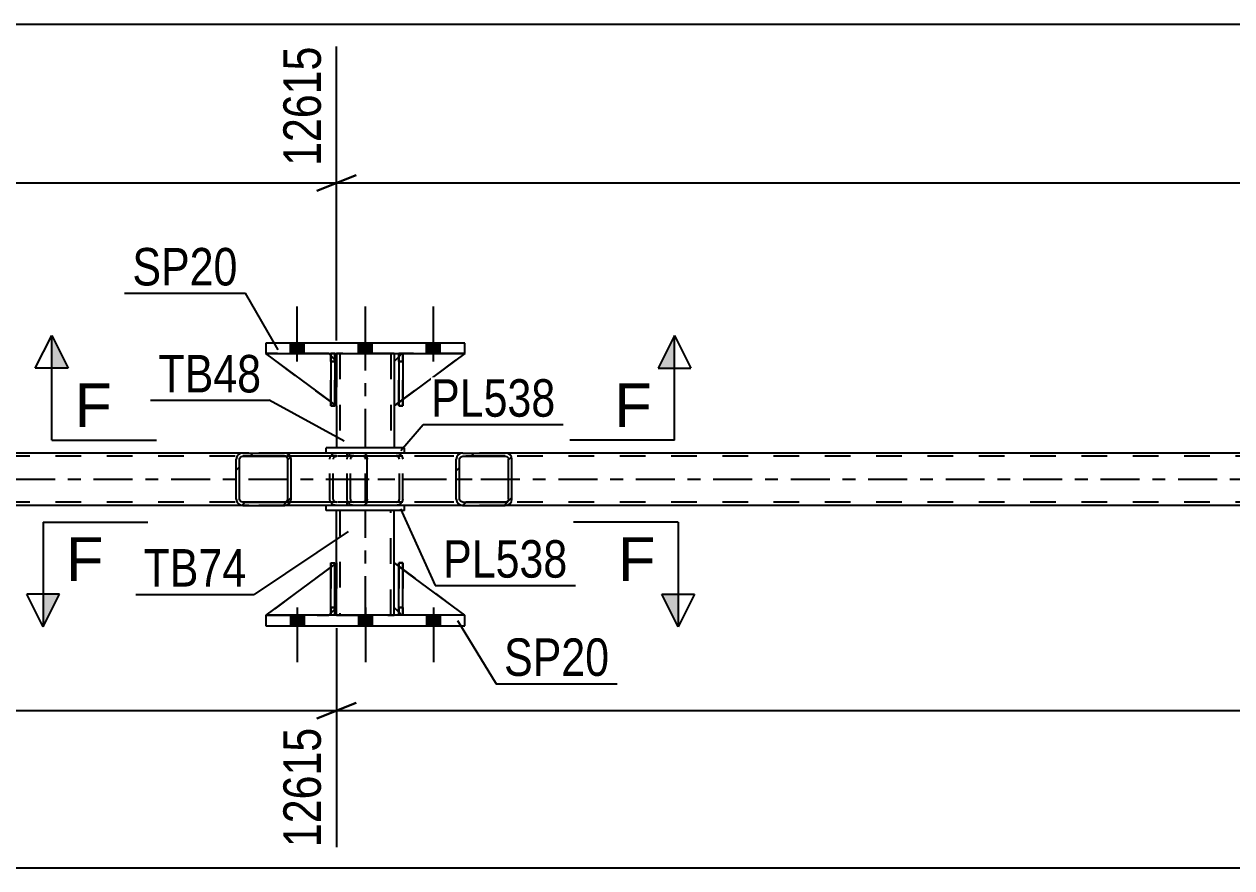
# Model space of a CAD drawing. Header units: millimetres. Extents: x 0 to 841, y 0 to 594.
# Drawn here: x 503.8 to 596.1, y 223.3 to 287.8 of the extents above; entities that cross this region are included whole.
import ezdxf

# ---------------------------------------------------------------- set-up
doc = ezdxf.new("R2010")
doc.units = ezdxf.units.MM
doc.linetypes.add('DXK_LINE_DOT2', pattern=[3.9198, 1.9599, -1.9599])
doc.linetypes.add('DXK_LINE_DOT3', pattern=[5.9187, 2.979, -0.9799, 0.9799, -0.9799])
doc.styles.add('Arial', font='ARIAL.TTF', dxfattribs={"height": 0.2})
doc.styles.add('Arial Narrow', font='ARIALN.TTF', dxfattribs={"height": 0.2})

# ---------------------------------------------------------------- blocks, each defined once
blk = doc.blocks.new('Part-318894869-2850 - 2738')
at = {"color": 2, "linetype": 'Continuous'}
for p, q in [((522.271, 242.585), (522.271, 241.785)), ((537.471, 242.585), (522.271, 242.585)), ((522.271, 241.785), (537.471, 241.785)), ((537.471, 241.785), (537.471, 242.585))]:
    blk.add_line(p, q, dxfattribs=at)
blk = doc.blocks.new('Part-318894869-2865 - 2738')
at = {"color": 2, "linetype": 'Continuous'}
for p, q in [((527.225, 242.585), (527.225, 246.585)), ((527.225, 246.585), (527.545, 246.585)), ((527.545, 242.585), (527.545, 246.585)), ((527.225, 242.585), (527.225, 242.585)), ((527.545, 242.585), (527.225, 242.585))]:
    blk.add_line(p, q, dxfattribs=at)
at = {"color": 7, "linetype": 'DXK_LINE_DOT2'}
for p, q in [((527.225, 246.585), (527.225, 243.185)), ((527.545, 243.185), (527.545, 246.585)), ((527.225, 243.185), (527.225, 242.585)), ((527.225, 243.185), (527.545, 243.185)), ((527.545, 242.585), (527.545, 243.185)), ((527.545, 242.585), (527.545, 242.585))]:
    blk.add_line(p, q, dxfattribs=at)
blk = doc.blocks.new('Bolt-318894869-2795 - 2738')
at = {"linetype": 'Continuous'}
for points in [[(525.191, 242.585), (524.151, 242.585), (524.151, 241.785), (525.191, 241.785)], [(525.191, 242.585), (524.151, 242.585), (524.151, 241.785), (525.191, 241.785)], [(525.191, 242.585), (524.151, 242.585), (524.151, 241.785), (525.191, 241.785)], [(530.391, 242.585), (529.351, 242.585), (529.351, 241.785), (530.391, 241.785)], [(530.391, 242.585), (529.351, 242.585), (529.351, 241.785), (530.391, 241.785)], [(535.591, 242.585), (534.551, 242.585), (534.551, 241.785), (535.591, 241.785)], [(535.591, 242.585), (534.551, 242.585), (534.551, 241.785), (535.591, 241.785)], [(535.591, 242.585), (534.551, 242.585), (534.551, 241.785), (535.591, 241.785)]]:
    blk.add_hatch(color=1, dxfattribs=at).paths.add_polyline_path(points)
at = {"color": 1, "linetype": 'Continuous'}
for p, q in [((524.671, 243.185), (524.671, 238.985)), ((524.671, 243.185), (524.671, 238.985)), ((524.671, 243.185), (524.671, 238.985)), ((529.871, 243.185), (529.871, 238.985)), ((529.871, 243.185), (529.871, 238.985)), ((535.071, 243.185), (535.071, 238.985)), ((535.071, 243.185), (535.071, 238.985)), ((535.071, 243.185), (535.071, 238.985)), ((524.151, 242.585), (524.151, 241.785)), ((524.151, 242.585), (524.151, 241.785)), ((524.151, 242.585), (524.151, 241.785)), ((525.191, 242.585), (525.191, 241.785)), ((525.191, 242.585), (525.191, 241.785)), ((525.191, 242.585), (525.191, 241.785)), ((529.351, 242.585), (529.351, 241.785)), ((529.351, 242.585), (529.351, 241.785)), ((530.391, 242.585), (530.391, 241.785)), ((530.391, 242.585), (530.391, 241.785)), ((534.551, 242.585), (534.551, 241.785)), ((534.551, 242.585), (534.551, 241.785)), ((534.551, 242.585), (534.551, 241.785)), ((535.591, 242.585), (535.591, 241.785)), ((535.591, 242.585), (535.591, 241.785)), ((535.591, 242.585), (535.591, 241.785))]:
    blk.add_line(p, q, dxfattribs=at)
blk = doc.blocks.new('Bolt-318894869-2796 - 2738')
at = {"linetype": 'Continuous'}
for points in [[(524.151, 262.585), (525.191, 262.585), (525.191, 263.385), (524.151, 263.385)], [(524.151, 262.585), (525.191, 262.585), (525.191, 263.385), (524.151, 263.385)], [(524.151, 262.585), (525.191, 262.585), (525.191, 263.385), (524.151, 263.385)], [(529.351, 262.585), (530.391, 262.585), (530.391, 263.385), (529.351, 263.385)], [(529.351, 262.585), (530.391, 262.585), (530.391, 263.385), (529.351, 263.385)], [(534.551, 262.585), (535.591, 262.585), (535.591, 263.385), (534.551, 263.385)], [(534.551, 262.585), (535.591, 262.585), (535.591, 263.385), (534.551, 263.385)], [(534.551, 262.585), (535.591, 262.585), (535.591, 263.385), (534.551, 263.385)]]:
    blk.add_hatch(color=1, dxfattribs=at).paths.add_polyline_path(points)
at = {"color": 1, "linetype": 'Continuous'}
for p, q in [((524.671, 261.985), (524.671, 266.185)), ((524.671, 261.985), (524.671, 266.185)), ((524.671, 261.985), (524.671, 266.185)), ((529.871, 261.985), (529.871, 266.185)), ((529.871, 261.985), (529.871, 266.185)), ((535.071, 261.985), (535.071, 266.185)), ((535.071, 261.985), (535.071, 266.185)), ((535.071, 261.985), (535.071, 266.185)), ((524.151, 262.585), (524.151, 263.385)), ((524.151, 262.585), (524.151, 263.385)), ((524.151, 262.585), (524.151, 263.385)), ((525.191, 262.585), (525.191, 263.385)), ((525.191, 262.585), (525.191, 263.385)), ((525.191, 262.585), (525.191, 263.385)), ((529.351, 262.585), (529.351, 263.385)), ((529.351, 262.585), (529.351, 263.385)), ((530.391, 262.585), (530.391, 263.385)), ((530.391, 262.585), (530.391, 263.385)), ((534.551, 262.585), (534.551, 263.385)), ((534.551, 262.585), (534.551, 263.385)), ((534.551, 262.585), (534.551, 263.385)), ((535.591, 262.585), (535.591, 263.385)), ((535.591, 262.585), (535.591, 263.385)), ((535.591, 262.585), (535.591, 263.385))]:
    blk.add_line(p, q, dxfattribs=at)
blk = doc.blocks.new('Part-318894869-2891 - 2738')
at = {"color": 7, "linetype": 'DXK_LINE_DOT2'}
for p, q in [((527.225, 261.985), (527.225, 262.585)), ((527.225, 262.585), (527.225, 262.585)), ((527.225, 262.585), (527.225, 258.585)), ((527.545, 262.585), (527.225, 262.585)), ((527.545, 261.985), (527.545, 262.585)), ((527.545, 258.585), (527.545, 262.585)), ((527.225, 258.585), (527.225, 261.985)), ((527.225, 261.985), (527.545, 261.985)), ((527.545, 261.985), (527.545, 258.585)), ((527.225, 258.585), (527.545, 258.585))]:
    blk.add_line(p, q, dxfattribs=at)
blk = doc.blocks.new('Part-318894869-2896 - 2738')
at = {"color": 7, "linetype": 'DXK_LINE_DOT2'}
for p, q in [((522.271, 262.585), (527.071, 262.586)), ((527.671, 258.586), (522.271, 262.585)), ((527.071, 262.586), (527.671, 261.986)), ((527.671, 261.986), (527.071, 262.586)), ((527.671, 261.986), (527.671, 258.586)), ((527.671, 261.986), (527.671, 261.986)), ((527.671, 261.986), (527.671, 258.586))]:
    blk.add_line(p, q, dxfattribs=at)
blk = doc.blocks.new('Part-318894869-2906 - 2738')
at = {"color": 7, "linetype": 'DXK_LINE_DOT2'}
for p, q in [((532.745, 246.585), (532.425, 246.585)), ((532.425, 243.185), (532.425, 246.585)), ((532.425, 246.585), (532.425, 242.585)), ((532.745, 246.585), (532.745, 243.185)), ((532.745, 242.585), (532.745, 246.585)), ((532.745, 243.185), (532.425, 243.185)), ((532.425, 242.585), (532.425, 243.185)), ((532.745, 243.185), (532.745, 242.585)), ((532.745, 242.585), (532.425, 242.585)), ((532.745, 242.585), (532.745, 242.585))]:
    blk.add_line(p, q, dxfattribs=at)
blk = doc.blocks.new('Part-318894869-2845 - 2738')
at = {"color": 2, "linetype": 'Continuous'}
for p, q in [((532.072, 243.185), (532.072, 246.585)), ((532.425, 246.323), (532.072, 246.585)), ((537.471, 242.585), (532.745, 246.086)), ((532.425, 242.832), (532.072, 243.185))]:
    blk.add_line(p, q, dxfattribs=at)
at = {"color": 7, "linetype": 'DXK_LINE_DOT2'}
for p, q in [((532.745, 246.086), (532.425, 246.323)), ((532.672, 242.585), (532.425, 242.832)), ((537.471, 242.585), (532.672, 242.585)), ((537.471, 242.585), (537.471, 242.585)), ((537.471, 242.585), (537.471, 242.585))]:
    blk.add_line(p, q, dxfattribs=at)
blk = doc.blocks.new('Part-318894869-2855 - 2738')
at = {"color": 2, "linetype": 'Continuous'}
for p, q in [((537.471, 263.385), (522.271, 263.385)), ((522.271, 263.385), (522.271, 262.585)), ((537.471, 262.585), (537.471, 263.385)), ((522.271, 262.585), (537.471, 262.585))]:
    blk.add_line(p, q, dxfattribs=at)
blk = doc.blocks.new('Part-318894869-2862 - 2738')
at = {"color": 7, "linetype": 'DXK_LINE_DOT2'}
for p, q in [((668.865, 254.745), (94.799, 254.745)), ((540.565, 254.985), (520.505, 254.985)), ((668.865, 251.225), (94.799, 251.225)), ((540.565, 250.985), (520.505, 250.985))]:
    blk.add_line(p, q, dxfattribs=at)
at = {"color": 2, "linetype": 'Continuous'}
for p, q in [((520.505, 254.985), (455.431, 254.985)), ((605.639, 254.985), (540.565, 254.985)), ((520.505, 250.985), (455.431, 250.985)), ((605.639, 250.985), (540.565, 250.985))]:
    blk.add_line(p, q, dxfattribs=at)
at = {"color": 7, "linetype": 'DXK_LINE_DOT3'}
blk.add_line((94.799, 252.985), (668.865, 252.985), dxfattribs=at)
blk = doc.blocks.new('Part-318894869-2863 - 2738')
at = {"color": 7, "linetype": 'DXK_LINE_DOT2'}
for p, q in [((527.225, 246.585), (527.545, 246.585)), ((527.225, 243.185), (527.225, 246.585)), ((527.225, 246.585), (527.225, 242.585)), ((527.545, 246.585), (527.545, 243.185)), ((527.545, 242.585), (527.545, 246.492)), ((527.545, 243.185), (527.225, 243.185)), ((527.225, 242.585), (527.225, 243.185)), ((527.545, 243.185), (527.545, 242.585)), ((527.545, 242.585), (527.225, 242.585)), ((527.545, 242.585), (527.545, 242.585))]:
    blk.add_line(p, q, dxfattribs=at)
blk = doc.blocks.new('Part-318894869-2864 - 2738')
at = {"color": 2, "linetype": 'Continuous'}
for p, q in [((532.425, 242.585), (532.425, 246.585)), ((532.425, 246.585), (532.745, 246.585)), ((532.745, 242.585), (532.745, 246.585)), ((532.425, 242.585), (532.425, 242.585)), ((532.745, 242.585), (532.425, 242.585))]:
    blk.add_line(p, q, dxfattribs=at)
at = {"color": 7, "linetype": 'DXK_LINE_DOT2'}
for p, q in [((532.425, 246.585), (532.425, 243.185)), ((532.745, 243.185), (532.745, 246.585)), ((532.425, 243.185), (532.425, 242.585)), ((532.425, 243.185), (532.745, 243.185)), ((532.745, 242.585), (532.745, 243.185)), ((532.745, 242.585), (532.745, 242.585))]:
    blk.add_line(p, q, dxfattribs=at)
blk = doc.blocks.new('Part-318894869-2868 - 2738')
at = {"color": 7, "linetype": 'DXK_LINE_DOT2'}
for p, q in [((527.671, 246.585), (522.271, 242.585)), ((527.671, 243.185), (527.671, 246.585)), ((527.671, 246.585), (527.671, 243.185)), ((527.071, 242.585), (527.671, 243.185)), ((527.671, 243.185), (527.071, 242.585)), ((527.671, 243.185), (527.671, 243.185)), ((522.271, 242.585), (527.071, 242.585))]:
    blk.add_line(p, q, dxfattribs=at)
blk = doc.blocks.new('Part-318894869-2871 - 2738')
at = {"color": 7, "linetype": 'DXK_LINE_DOT2'}
for p, q in [((527.545, 246.492), (527.225, 246.255)), ((527.671, 243.185), (527.671, 246.585)), ((527.671, 243.185), (527.071, 242.585)), ((527.545, 243.059), (527.225, 242.739)), ((522.271, 242.585), (527.071, 242.585))]:
    blk.add_line(p, q, dxfattribs=at)
at = {"color": 2, "linetype": 'Continuous'}
for p, q in [((527.671, 246.585), (527.545, 246.492)), ((527.671, 243.185), (527.671, 246.585)), ((527.225, 246.255), (522.271, 242.585)), ((527.225, 242.739), (527.071, 242.585)), ((527.671, 243.185), (527.545, 243.059)), ((527.671, 243.185), (527.671, 243.185))]:
    blk.add_line(p, q, dxfattribs=at)
blk = doc.blocks.new('Part-318894869-2874 - 2738')
at = {"color": 7, "linetype": 'DXK_LINE_DOT2'}
for p, q in [((532.072, 243.185), (532.072, 246.585)), ((532.072, 246.585), (537.471, 242.585)), ((532.672, 242.585), (532.072, 243.185)), ((537.471, 242.585), (532.672, 242.585))]:
    blk.add_line(p, q, dxfattribs=at)
blk = doc.blocks.new('Part-318894869-2879 - 2738')
at = {"color": 2, "linetype": 'Continuous'}
for p, q in [((532.871, 255.385), (526.871, 255.385)), ((526.871, 254.985), (526.871, 255.385)), ((532.871, 254.985), (532.871, 255.385))]:
    blk.add_line(p, q, dxfattribs=at)
at = {"color": 7, "linetype": 'DXK_LINE_DOT2'}
blk.add_line((532.871, 254.985), (526.871, 254.985), dxfattribs=at)
blk = doc.blocks.new('Part-318894869-2884 - 2738')
at = {"color": 2, "linetype": 'Continuous'}
for p, q in [((526.871, 250.585), (526.871, 250.985)), ((532.871, 250.585), (526.871, 250.585)), ((532.871, 250.585), (532.871, 250.985))]:
    blk.add_line(p, q, dxfattribs=at)
at = {"color": 7, "linetype": 'DXK_LINE_DOT2'}
blk.add_line((532.871, 250.985), (526.871, 250.985), dxfattribs=at)
blk = doc.blocks.new('Part-318894869-2889 - 2738')
at = {"color": 2, "linetype": 'Continuous'}
for p, q in [((527.671, 246.585), (527.671, 250.585)), ((532.071, 246.585), (532.071, 250.585)), ((527.671, 242.585), (527.671, 243.185)), ((532.071, 242.585), (532.071, 243.185))]:
    blk.add_line(p, q, dxfattribs=at)
at = {"color": 7, "linetype": 'DXK_LINE_DOT2'}
for p, q in [((532.071, 250.585), (527.671, 250.585)), ((527.911, 250.585), (527.911, 242.585)), ((531.831, 242.585), (531.831, 250.585)), ((527.671, 243.185), (527.671, 246.585)), ((532.071, 243.185), (532.071, 246.585)), ((527.671, 242.585), (532.071, 242.585))]:
    blk.add_line(p, q, dxfattribs=at)
at = {"color": 7, "linetype": 'DXK_LINE_DOT3'}
blk.add_line((529.871, 242.585), (529.871, 250.585), dxfattribs=at)
blk = doc.blocks.new('Part-318894869-2890 - 2738')
at = {"color": 7, "linetype": 'DXK_LINE_DOT2'}
for p, q in [((532.425, 261.985), (532.425, 262.585)), ((532.425, 262.585), (532.425, 262.585)), ((532.425, 262.585), (532.425, 258.585)), ((532.745, 262.585), (532.425, 262.585)), ((532.745, 261.985), (532.745, 262.585)), ((532.745, 258.585), (532.745, 262.585)), ((532.425, 258.585), (532.425, 261.985)), ((532.425, 261.985), (532.745, 261.985)), ((532.745, 261.985), (532.745, 258.585)), ((532.425, 258.585), (532.745, 258.585))]:
    blk.add_line(p, q, dxfattribs=at)
blk = doc.blocks.new('Part-318894869-2892 - 2738')
at = {"color": 2, "linetype": 'Continuous'}
for p, q in [((532.745, 262.585), (532.425, 262.585)), ((532.425, 262.585), (532.425, 258.585)), ((532.745, 262.585), (532.745, 262.585)), ((532.745, 262.585), (532.745, 258.585)), ((532.745, 258.585), (532.425, 258.585))]:
    blk.add_line(p, q, dxfattribs=at)
at = {"color": 7, "linetype": 'DXK_LINE_DOT2'}
for p, q in [((532.425, 261.985), (532.425, 262.585)), ((532.745, 261.985), (532.745, 262.585)), ((532.745, 262.585), (532.745, 262.585)), ((532.745, 261.985), (532.425, 261.985)), ((532.425, 261.985), (532.425, 258.585)), ((532.745, 258.585), (532.745, 261.985))]:
    blk.add_line(p, q, dxfattribs=at)
blk = doc.blocks.new('Part-318894869-2893 - 2738')
at = {"color": 2, "linetype": 'Continuous'}
for p, q in [((527.545, 262.585), (527.225, 262.585)), ((527.225, 262.585), (527.225, 258.585)), ((527.545, 262.585), (527.545, 262.585)), ((527.545, 262.585), (527.545, 258.585)), ((527.545, 258.585), (527.225, 258.585))]:
    blk.add_line(p, q, dxfattribs=at)
at = {"color": 7, "linetype": 'DXK_LINE_DOT2'}
for p, q in [((527.225, 261.985), (527.225, 262.585)), ((527.545, 261.985), (527.545, 262.585)), ((527.545, 262.585), (527.545, 262.585)), ((527.545, 261.985), (527.225, 261.985)), ((527.225, 261.985), (527.225, 258.585)), ((527.545, 258.585), (527.545, 261.985))]:
    blk.add_line(p, q, dxfattribs=at)
blk = doc.blocks.new('Part-318894869-2899 - 2738')
at = {"color": 7, "linetype": 'DXK_LINE_DOT2'}
for p, q in [((527.071, 262.586), (522.271, 262.585)), ((527.071, 262.586), (527.671, 261.986)), ((527.545, 262.112), (527.225, 262.432)), ((527.671, 261.986), (527.671, 258.586)), ((527.545, 258.679), (527.225, 258.916))]:
    blk.add_line(p, q, dxfattribs=at)
at = {"color": 2, "linetype": 'Continuous'}
for p, q in [((527.225, 258.916), (522.271, 262.585)), ((527.225, 262.432), (527.071, 262.586)), ((527.671, 261.986), (527.545, 262.112)), ((527.671, 261.986), (527.671, 261.986)), ((527.671, 258.586), (527.671, 261.986)), ((527.545, 258.679), (527.671, 258.586)), ((527.671, 258.586), (527.671, 258.586))]:
    blk.add_line(p, q, dxfattribs=at)
blk = doc.blocks.new('Part-318894869-2902 - 2738')
at = {"color": 7, "linetype": 'DXK_LINE_DOT2'}
for p, q in [((532.672, 262.586), (532.072, 261.986)), ((532.072, 258.586), (537.471, 262.586)), ((537.471, 262.586), (532.672, 262.586)), ((532.072, 261.986), (532.072, 258.586))]:
    blk.add_line(p, q, dxfattribs=at)
blk = doc.blocks.new('Part-318894869-2905 - 2738')
at = {"color": 2, "linetype": 'Continuous'}
for p, q in [((532.425, 262.339), (532.072, 261.986)), ((537.471, 262.586), (532.745, 259.084)), ((532.072, 261.986), (532.072, 258.586)), ((532.425, 258.847), (532.072, 258.586))]:
    blk.add_line(p, q, dxfattribs=at)
at = {"color": 7, "linetype": 'DXK_LINE_DOT2'}
for p, q in [((532.672, 262.586), (532.425, 262.339)), ((537.471, 262.586), (532.672, 262.586)), ((532.745, 259.084), (532.425, 258.847))]:
    blk.add_line(p, q, dxfattribs=at)
blk = doc.blocks.new('Part-318894869-2970 - 2738')
at = {"linetype": 'Continuous'}
h = blk.add_hatch(dxfattribs=at)
h.set_pattern_fill('', scale=0.7, style=0, pattern_type=0)
h.set_pattern_definition([(45, (541.0373, 254.6892), (-1.57154, 1.57154), [])])
h.paths.add_polyline_path([(541.076, 254.505), (541.037, 254.689), (540.927, 254.845), (540.761, 254.949), (540.565, 254.985), (537.33, 254.985), (537.135, 254.949), (536.969, 254.845), (536.858, 254.689), (536.82, 254.505), (536.82, 251.465), (536.858, 251.282), (536.969, 251.126), (537.135, 251.022), (537.33, 250.985), (540.565, 250.985), (540.761, 251.022), (540.927, 251.126), (541.037, 251.282), (541.076, 251.465)])
h.paths.add_polyline_path([(540.801, 251.374), (540.746, 251.296), (540.663, 251.244), (540.565, 251.225), (537.33, 251.225), (537.233, 251.244), (537.15, 251.296), (537.094, 251.374), (537.075, 251.465), (537.075, 254.505), (537.094, 254.597), (537.15, 254.675), (537.233, 254.727), (537.33, 254.745), (540.565, 254.745), (540.663, 254.727), (540.746, 254.675), (540.801, 254.597), (540.821, 254.505), (540.821, 251.465)])
at = {"color": 7, "linetype": 'DXK_LINE_DOT2'}
for p, q in [((528.47, 254.505), (528.509, 254.689)), ((528.786, 254.949), (528.981, 254.985)), ((528.883, 254.727), (528.8, 254.675)), ((528.981, 254.745), (528.883, 254.727)), ((529.746, 254.985), (528.981, 254.985)), ((540.565, 254.745), (528.981, 254.745)), ((532.216, 254.985), (532.412, 254.949)), ((532.314, 254.727), (532.216, 254.745)), ((532.397, 254.675), (532.314, 254.727)), ((532.688, 254.689), (532.727, 254.505)), ((540.565, 254.985), (537.33, 254.985)), ((528.47, 251.465), (528.47, 254.505)), ((528.745, 254.597), (528.726, 254.505)), ((528.726, 251.465), (528.726, 254.505)), ((528.8, 254.675), (528.745, 254.597)), ((532.452, 254.597), (532.397, 254.675)), ((532.472, 254.505), (532.452, 254.597)), ((532.472, 251.465), (532.472, 254.505)), ((532.727, 251.465), (532.727, 254.505)), ((528.509, 251.282), (528.47, 251.465)), ((528.726, 251.465), (528.745, 251.374)), ((528.745, 251.374), (528.8, 251.296)), ((528.981, 250.985), (528.786, 251.022)), ((528.8, 251.296), (528.883, 251.244)), ((528.883, 251.244), (528.981, 251.225)), ((540.565, 251.225), (528.981, 251.225)), ((532.216, 251.225), (532.314, 251.244)), ((532.412, 251.022), (532.216, 250.985)), ((532.314, 251.244), (532.397, 251.296)), ((532.397, 251.296), (532.452, 251.374)), ((532.452, 251.374), (532.472, 251.465)), ((532.727, 251.465), (532.688, 251.282)), ((529.746, 250.985), (528.981, 250.985)), ((537.33, 250.985), (540.565, 250.985))]:
    blk.add_line(p, q, dxfattribs=at)
at = {"color": 2, "linetype": 'Continuous'}
for p, q in [((537.33, 254.985), (529.746, 254.985)), ((536.858, 254.689), (536.82, 254.505)), ((537.33, 254.985), (537.135, 254.949)), ((537.15, 254.675), (537.233, 254.727)), ((537.233, 254.727), (537.33, 254.745)), ((537.33, 254.985), (540.565, 254.985)), ((537.33, 254.745), (540.565, 254.745)), ((540.761, 254.949), (540.565, 254.985)), ((540.565, 254.745), (540.663, 254.727)), ((540.663, 254.727), (540.746, 254.675)), ((541.076, 254.505), (541.037, 254.689)), ((536.82, 251.465), (536.82, 254.505)), ((537.075, 254.505), (537.094, 254.597)), ((537.075, 251.465), (537.075, 254.505)), ((537.094, 254.597), (537.15, 254.675)), ((540.746, 254.675), (540.801, 254.597)), ((540.801, 254.597), (540.821, 254.505)), ((540.821, 251.465), (540.821, 254.505)), ((541.076, 251.465), (541.076, 254.505)), ((536.82, 251.465), (536.858, 251.282)), ((537.094, 251.374), (537.075, 251.465)), ((537.15, 251.296), (537.094, 251.374)), ((537.135, 251.022), (537.33, 250.985)), ((537.233, 251.244), (537.15, 251.296)), ((537.33, 251.225), (537.233, 251.244)), ((537.33, 251.225), (540.565, 251.225)), ((540.663, 251.244), (540.565, 251.225)), ((540.565, 250.985), (540.761, 251.022)), ((540.746, 251.296), (540.663, 251.244)), ((540.801, 251.374), (540.746, 251.296)), ((540.821, 251.465), (540.801, 251.374)), ((541.037, 251.282), (541.076, 251.465)), ((537.33, 250.985), (529.746, 250.985)), ((537.33, 250.985), (540.565, 250.985))]:
    blk.add_line(p, q, dxfattribs=at)
at = {"color": 7, "linetype": 'DXK_LINE_DOT3'}
blk.add_line((527.178, 252.985), (538.948, 252.985), dxfattribs=at)
at = {"color": 7, "linetype": 'DXK_LINE_DOT2'}
for centre, start, end in [((528.962, 254.485), 110.75832, 155.68004), ((532.236, 254.485), 24.31996, 69.24168), ((528.962, 251.486), 204.31996, 249.24168), ((532.236, 251.486), 290.75832, 335.68004)]:
    blk.add_arc(centre, 0.496, start, end, dxfattribs=at)
at = {"color": 2, "linetype": 'Continuous'}
for centre, start, end in [((537.311, 254.485), 110.75832, 155.68004), ((540.585, 254.485), 24.31996, 69.24168), ((537.311, 251.486), 204.31996, 249.24168), ((540.585, 251.486), 290.75832, 335.68004)]:
    blk.add_arc(centre, 0.496, start, end, dxfattribs=at)
blk = doc.blocks.new('Part-318894869-2971 - 2738')
at = {"linetype": 'Continuous'}
h = blk.add_hatch(dxfattribs=at)
h.set_pattern_fill('', scale=0.7, style=0, pattern_type=0)
h.set_pattern_definition([(45, (524.1538, 254.6892), (-1.57154, 1.57154), [])])
h.paths.add_polyline_path([(524.192, 254.505), (524.154, 254.689), (524.045, 254.845), (523.882, 254.949), (523.689, 254.985), (520.505, 254.985), (520.313, 254.949), (520.149, 254.845), (520.041, 254.689), (520.002, 254.505), (520.002, 251.465), (520.041, 251.282), (520.149, 251.126), (520.313, 251.022), (520.505, 250.985), (523.689, 250.985), (523.882, 251.022), (524.045, 251.126), (524.154, 251.282), (524.192, 251.465)])
h.paths.add_polyline_path([(523.922, 251.374), (523.867, 251.296), (523.785, 251.244), (523.689, 251.225), (520.505, 251.225), (520.409, 251.244), (520.327, 251.296), (520.273, 251.374), (520.254, 251.465), (520.254, 254.505), (520.273, 254.597), (520.327, 254.675), (520.409, 254.727), (520.505, 254.745), (523.689, 254.745), (523.785, 254.727), (523.867, 254.675), (523.922, 254.597), (523.941, 254.505), (523.941, 251.465)])
at = {"color": 2, "linetype": 'Continuous'}
for p, q in [((520.041, 254.689), (520.002, 254.505)), ((520.505, 254.985), (520.313, 254.949)), ((520.327, 254.675), (520.409, 254.727)), ((520.409, 254.727), (520.505, 254.745)), ((520.505, 254.985), (523.689, 254.985)), ((520.505, 254.745), (523.689, 254.745)), ((529.746, 254.985), (523.689, 254.985)), ((523.882, 254.949), (523.689, 254.985)), ((523.689, 254.745), (523.785, 254.727)), ((523.785, 254.727), (523.867, 254.675)), ((524.192, 254.505), (524.154, 254.689)), ((529.746, 254.985), (529.85, 254.949)), ((529.85, 254.949), (529.938, 254.845)), ((529.938, 254.845), (529.997, 254.689)), ((529.997, 254.689), (530.017, 254.505)), ((520.002, 251.465), (520.002, 254.505)), ((520.254, 254.505), (520.273, 254.597)), ((520.254, 251.465), (520.254, 254.505)), ((520.273, 254.597), (520.327, 254.675)), ((523.867, 254.675), (523.922, 254.597)), ((523.922, 254.597), (523.941, 254.505)), ((523.941, 251.465), (523.941, 254.505)), ((524.192, 251.465), (524.192, 254.505)), ((530.017, 251.465), (530.017, 254.505)), ((520.002, 251.465), (520.041, 251.282)), ((520.273, 251.374), (520.254, 251.465)), ((520.327, 251.296), (520.273, 251.374)), ((520.313, 251.022), (520.505, 250.985)), ((520.409, 251.244), (520.327, 251.296)), ((520.505, 251.225), (520.409, 251.244)), ((520.505, 251.225), (523.689, 251.225)), ((523.785, 251.244), (523.689, 251.225)), ((523.689, 250.985), (523.882, 251.022)), ((523.867, 251.296), (523.785, 251.244)), ((523.922, 251.374), (523.867, 251.296)), ((523.941, 251.465), (523.922, 251.374)), ((524.154, 251.282), (524.192, 251.465)), ((529.85, 251.022), (529.746, 250.985)), ((529.938, 251.126), (529.85, 251.022)), ((529.997, 251.282), (529.938, 251.126)), ((530.017, 251.465), (529.997, 251.282)), ((520.505, 250.985), (523.689, 250.985)), ((529.746, 250.985), (523.689, 250.985))]:
    blk.add_line(p, q, dxfattribs=at)
at = {"color": 7, "linetype": 'DXK_LINE_DOT2'}
for p, q in [((523.689, 254.985), (520.505, 254.985)), ((529.746, 254.745), (520.505, 254.745)), ((527.152, 254.505), (527.191, 254.689)), ((527.463, 254.949), (527.655, 254.985)), ((527.477, 254.675), (527.499, 254.689)), ((527.499, 254.689), (527.559, 254.727)), ((527.559, 254.727), (527.655, 254.745)), ((528.47, 254.745), (528.47, 254.985)), ((529.798, 254.727), (529.746, 254.745)), ((529.842, 254.675), (529.798, 254.727)), ((527.152, 251.465), (527.152, 254.505)), ((527.423, 254.597), (527.404, 254.505)), ((527.404, 251.465), (527.404, 254.505)), ((527.477, 254.675), (527.423, 254.597)), ((529.872, 254.597), (529.842, 254.675)), ((529.882, 254.505), (529.872, 254.597)), ((529.882, 251.465), (529.882, 254.505)), ((529.746, 251.225), (520.505, 251.225)), ((527.191, 251.282), (527.152, 251.465)), ((527.404, 251.465), (527.423, 251.374)), ((527.423, 251.374), (527.477, 251.296)), ((527.655, 250.985), (527.463, 251.022)), ((527.477, 251.296), (527.559, 251.244)), ((527.559, 251.244), (527.655, 251.225)), ((528.47, 250.985), (528.47, 251.225)), ((529.746, 251.225), (529.798, 251.244)), ((529.798, 251.244), (529.842, 251.296)), ((529.842, 251.296), (529.872, 251.374)), ((529.872, 251.374), (529.882, 251.465)), ((523.689, 250.985), (520.505, 250.985))]:
    blk.add_line(p, q, dxfattribs=at)
at = {"color": 2, "linetype": 'Continuous'}
for centre, start, end in [((520.49, 254.49), 111.1941, 156.15059), ((523.704, 254.49), 23.84941, 68.8059), ((520.49, 251.481), 203.84941, 248.8059), ((523.704, 251.481), 291.1941, 336.15059)]:
    blk.add_arc(centre, 0.492, start, end, dxfattribs=at)
at = {"color": 7, "linetype": 'DXK_LINE_DOT2'}
for centre, start, end in [((527.641, 254.49), 111.1941, 156.15059), ((527.641, 251.481), 203.84941, 248.8059)]:
    blk.add_arc(centre, 0.492, start, end, dxfattribs=at)
blk = doc.blocks.new('Part-318894869-2991 - 2738')
at = {"color": 2, "linetype": 'Continuous'}
for p, q in [((527.671, 262.585), (527.671, 261.986)), ((532.071, 262.585), (532.071, 261.985)), ((527.671, 258.586), (527.671, 255.385)), ((532.071, 258.585), (532.071, 255.385))]:
    blk.add_line(p, q, dxfattribs=at)
at = {"color": 7, "linetype": 'DXK_LINE_DOT2'}
for p, q in [((532.071, 262.585), (527.671, 262.585)), ((527.911, 262.585), (527.911, 255.385)), ((531.831, 262.585), (531.831, 255.385)), ((527.671, 261.986), (527.671, 258.586)), ((532.071, 261.985), (532.071, 258.585)), ((532.071, 255.385), (527.671, 255.385))]:
    blk.add_line(p, q, dxfattribs=at)
at = {"color": 7, "linetype": 'DXK_LINE_DOT3'}
blk.add_line((529.871, 255.385), (529.871, 262.585), dxfattribs=at)
blk = doc.blocks.new('StraightDimension-318894869-3127 - 2738')
at = {"color": 7, "linetype": 'Continuous'}
for p, q in [((677.485, 249.985), (677.485, 224.854)), ((527.671, 241.585), (527.671, 224.854)), ((529.171, 235.894), (526.171, 234.694)), ((675.985, 234.694), (678.985, 235.894)), ((527.671, 235.294), (677.485, 235.294))]:
    blk.add_line(p, q, dxfattribs=at)
at = {"color": 0}
blk.add_wipeout([(606.834, 236.044), (606.834, 240.244), (598.322, 240.244), (598.322, 236.044)], dxfattribs=at)
at = {"color": 3, "style": 'Arial Narrow'}
blk.add_text('3891', height=2.8633, dxfattribs=at).set_placement((598.922, 236.644))
at = {"color": 0, "linetype": 'Continuous'}
blk.add_wipeout([(676.885, 234.594), (672.685, 234.594), (672.685, 224.254), (676.885, 224.254)], dxfattribs=at)
at = {"color": 3, "linetype": 'Continuous', "style": 'Arial Narrow'}
blk.add_text('16507', height=2.8633, rotation=90.00021, dxfattribs=at).set_placement((676.285, 224.854))
blk = doc.blocks.new('StraightDimension-318894869-3101 - 2738')
at = {"color": 7, "linetype": 'Continuous'}
blk.add_line((86.179, 287.775), (677.485, 287.775), dxfattribs=at)
blk = doc.blocks.new('StraightDimension-318894869-3030 - 2738')
at = {"color": 7, "linetype": 'Continuous'}
blk.add_line((85.539, 223.269), (678.125, 223.269), dxfattribs=at)
blk = doc.blocks.new('StraightDimension-318894869-3047 - 2738')
at = {"color": 7, "linetype": 'Continuous'}
for p, q in [((527.671, 263.586), (527.671, 286.076)), ((357.403, 263.595), (357.403, 284.248)), ((358.903, 276.235), (355.903, 275.035)), ((526.171, 275.035), (529.171, 276.235)), ((357.403, 275.635), (527.671, 275.635))]:
    blk.add_line(p, q, dxfattribs=at)
at = {"color": 0}
blk.add_wipeout([(446.793, 276.385), (446.793, 280.585), (438.281, 280.585), (438.281, 276.385)], dxfattribs=at)
at = {"color": 3, "style": 'Arial Narrow'}
blk.add_text('4257', height=2.8633, dxfattribs=at).set_placement((438.881, 276.985))
at = {"color": 0, "linetype": 'Continuous'}
blk.add_wipeout([(527.071, 286.676), (522.871, 286.676), (522.871, 276.335), (527.071, 276.335)], dxfattribs=at)
at = {"color": 3, "linetype": 'Continuous', "style": 'Arial Narrow'}
blk.add_text('12615', height=2.8633, rotation=90.00021, dxfattribs=at).set_placement((526.471, 276.935))
blk = doc.blocks.new('StraightDimension-318894869-3053 - 2738')
at = {"color": 7, "linetype": 'Continuous'}
for p, q in [((527.671, 263.586), (527.671, 286.076)), ((677.485, 255.985), (677.485, 286.076)), ((529.171, 276.235), (526.171, 275.035)), ((675.985, 275.035), (678.985, 276.235)), ((527.671, 275.635), (677.485, 275.635))]:
    blk.add_line(p, q, dxfattribs=at)
at = {"color": 0}
blk.add_wipeout([(606.834, 276.385), (606.834, 280.585), (598.322, 280.585), (598.322, 276.385)], dxfattribs=at)
at = {"color": 3, "style": 'Arial Narrow'}
blk.add_text('3891', height=2.8633, dxfattribs=at).set_placement((598.922, 276.985))
at = {"color": 0, "linetype": 'Continuous'}
blk.add_wipeout([(676.885, 286.676), (672.685, 286.676), (672.685, 276.335), (676.885, 276.335)], dxfattribs=at)
at = {"color": 3, "linetype": 'Continuous', "style": 'Arial Narrow'}
blk.add_text('16507', height=2.8633, rotation=90.00021, dxfattribs=at).set_placement((676.285, 276.935))
blk = doc.blocks.new('StraightDimension-318894869-3132 - 2738')
at = {"color": 7, "linetype": 'Continuous'}
for p, q in [((357.403, 240.945), (357.403, 226.682)), ((527.671, 241.585), (527.671, 224.854)), ((358.903, 235.894), (355.903, 234.694)), ((526.171, 234.694), (529.171, 235.894)), ((357.403, 235.294), (527.671, 235.294))]:
    blk.add_line(p, q, dxfattribs=at)
at = {"color": 0}
blk.add_wipeout([(446.793, 236.044), (446.793, 240.244), (438.281, 240.244), (438.281, 236.044)], dxfattribs=at)
at = {"color": 3, "style": 'Arial Narrow'}
blk.add_text('4257', height=2.8633, dxfattribs=at).set_placement((438.881, 236.644))
at = {"color": 0, "linetype": 'Continuous'}
blk.add_wipeout([(527.071, 234.594), (522.871, 234.594), (522.871, 224.254), (527.071, 224.254)], dxfattribs=at)
at = {"color": 3, "linetype": 'Continuous', "style": 'Arial Narrow'}
blk.add_text('12615', height=2.8633, rotation=90.00021, dxfattribs=at).set_placement((526.471, 224.854))
blk = doc.blocks.new('Mark-318894869-2885 - 2738')
at = {"color": 30, "linetype": 'Continuous'}
for p in [(528.563, 248.974), (512.323, 244.174)]:
    blk.add_line(p, (521.378, 244.174), dxfattribs=at)
at = {"color": 0}
blk.add_wipeout([(520.778, 244.774), (520.778, 247.774), (512.923, 247.774), (512.923, 244.774)], dxfattribs=at)
blk.add_wipeout([(520.778, 244.774), (520.778, 247.774), (512.923, 247.774), (512.923, 244.774)], dxfattribs=at)
at = {"color": 3, "style": 'Arial Narrow'}
blk.add_text('TB74', height=2.8633, dxfattribs=at).set_placement((512.923, 244.774))
blk = doc.blocks.new('Mark-318894869-2875 - 2738')
at = {"color": 30, "linetype": 'Continuous'}
for p, q in [((532.591, 255.183), (534.295, 257.164)), ((534.295, 257.164), (544.999, 257.164))]:
    blk.add_line(p, q, dxfattribs=at)
at = {"color": 0}
blk.add_wipeout([(544.399, 257.764), (544.399, 260.764), (534.895, 260.764), (534.895, 257.764)], dxfattribs=at)
blk.add_wipeout([(544.399, 257.764), (544.399, 260.764), (534.895, 260.764), (534.895, 257.764)], dxfattribs=at)
at = {"color": 3, "style": 'Arial Narrow'}
blk.add_text('PL538', height=2.8633, dxfattribs=at).set_placement((534.895, 257.764))
blk = doc.blocks.new('Mark-318894869-2846 - 2738')
at = {"color": 30, "linetype": 'Continuous'}
for p, q in [((536.917, 242.169), (539.871, 237.347)), ((539.871, 237.347), (549.111, 237.347))]:
    blk.add_line(p, q, dxfattribs=at)
at = {"color": 0}
blk.add_wipeout([(548.511, 237.947), (548.511, 240.947), (540.471, 240.947), (540.471, 237.947)], dxfattribs=at)
blk.add_wipeout([(548.511, 237.947), (548.511, 240.947), (540.471, 240.947), (540.471, 237.947)], dxfattribs=at)
at = {"color": 3, "style": 'Arial Narrow'}
blk.add_text('SP20', height=2.8633, dxfattribs=at).set_placement((540.471, 237.947))
blk = doc.blocks.new('Mark-318894869-2851 - 2738')
at = {"color": 30, "linetype": 'Continuous'}
for p in [(511.472, 267.197), (523.211, 262.867)]:
    blk.add_line(p, (520.711, 267.197), dxfattribs=at)
at = {"color": 0}
blk.add_wipeout([(520.111, 267.797), (520.111, 270.797), (512.072, 270.797), (512.072, 267.797)], dxfattribs=at)
blk.add_wipeout([(520.111, 267.797), (520.111, 270.797), (512.072, 270.797), (512.072, 267.797)], dxfattribs=at)
at = {"color": 3, "style": 'Arial Narrow'}
blk.add_text('SP20', height=2.8633, dxfattribs=at).set_placement((512.072, 267.797))
blk = doc.blocks.new('Mark-318894869-2880 - 2738')
at = {"color": 30, "linetype": 'Continuous'}
for p, q in [((532.557, 250.721), (535.213, 244.857)), ((535.213, 244.857), (545.917, 244.857))]:
    blk.add_line(p, q, dxfattribs=at)
at = {"color": 0}
blk.add_wipeout([(545.317, 245.457), (545.317, 248.457), (535.813, 248.457), (535.813, 245.457)], dxfattribs=at)
blk.add_wipeout([(545.317, 245.457), (545.317, 248.457), (535.813, 248.457), (535.813, 245.457)], dxfattribs=at)
at = {"color": 3, "style": 'Arial Narrow'}
blk.add_text('PL538', height=2.8633, dxfattribs=at).set_placement((535.813, 245.457))
blk = doc.blocks.new('Mark-318894869-2987 - 2738')
at = {"color": 30, "linetype": 'Continuous'}
for p in [(513.463, 259.017), (528.265, 255.881)]:
    blk.add_line(p, (522.518, 259.017), dxfattribs=at)
at = {"color": 0}
blk.add_wipeout([(521.918, 259.617), (521.918, 262.617), (514.063, 262.617), (514.063, 259.617)], dxfattribs=at)
blk.add_wipeout([(521.918, 259.617), (521.918, 262.617), (514.063, 262.617), (514.063, 259.617)], dxfattribs=at)
at = {"color": 3, "style": 'Arial Narrow'}
blk.add_text('TB48', height=2.8633, dxfattribs=at).set_placement((514.063, 259.617))
blk = doc.blocks.new('SectionMark-318894869-3188 - 2738')
at = {"linetype": 'Continuous'}
for points in [[(507.154, 261.47), (505.904, 261.47), (505.904, 263.97)], [(553.504, 261.47), (552.254, 261.47), (553.504, 263.97)]]:
    blk.add_hatch(color=6, dxfattribs=at).paths.add_polyline_path(points)
at = {"color": 6, "linetype": 'Continuous'}
for p, q in [((504.654, 261.47), (505.904, 263.97)), ((505.904, 255.97), (505.904, 263.97)), ((505.904, 263.97), (507.154, 261.47)), ((553.504, 263.97), (552.254, 261.47)), ((553.504, 255.97), (553.504, 263.97)), ((553.504, 263.97), (554.754, 261.47)), ((507.154, 261.47), (504.654, 261.47)), ((552.254, 261.47), (554.754, 261.47)), ((505.904, 255.97), (513.904, 255.97)), ((553.504, 255.97), (545.504, 255.97))]:
    blk.add_line(p, q, dxfattribs=at)
at = {"color": 0, "linetype": 'Continuous'}
for points in [[(510.504, 256.97), (510.504, 260.47), (507.654, 260.47), (507.654, 256.97)], [(551.754, 256.97), (551.754, 260.47), (548.903, 260.47), (548.903, 256.97)]]:
    blk.add_wipeout(points, dxfattribs=at)
at = {"color": 3, "linetype": 'Continuous', "style": 'Arial'}
for p in [(507.654, 256.97), (548.903, 256.97)]:
    blk.add_text('F', height=3.343, dxfattribs=at).set_placement(p)
blk = doc.blocks.new('SectionMark-318894869-3192 - 2738')
at = {"linetype": 'Continuous'}
for points in [[(505.256, 244.205), (506.506, 244.205), (505.256, 241.705)], [(552.528, 244.205), (553.778, 244.205), (553.778, 241.705)]]:
    blk.add_hatch(color=6, dxfattribs=at).paths.add_polyline_path(points)
at = {"color": 6, "linetype": 'Continuous'}
for p, q in [((505.256, 249.705), (513.256, 249.705)), ((505.256, 249.705), (505.256, 241.705)), ((553.778, 249.705), (545.778, 249.705)), ((553.778, 249.705), (553.778, 241.705)), ((505.256, 241.705), (504.006, 244.205)), ((506.506, 244.205), (504.006, 244.205)), ((505.256, 241.705), (506.506, 244.205)), ((552.528, 244.205), (555.028, 244.205)), ((553.778, 241.705), (552.528, 244.205)), ((555.028, 244.205), (553.778, 241.705))]:
    blk.add_line(p, q, dxfattribs=at)
at = {"color": 0, "linetype": 'Continuous'}
for points in [[(509.857, 245.205), (509.857, 248.705), (507.006, 248.705), (507.006, 245.205)], [(552.028, 245.205), (552.028, 248.705), (549.177, 248.705), (549.177, 245.205)]]:
    blk.add_wipeout(points, dxfattribs=at)
at = {"color": 3, "linetype": 'Continuous', "style": 'Arial'}
for p in [(507.006, 245.205), (549.177, 245.205)]:
    blk.add_text('F', height=3.343, dxfattribs=at).set_placement(p)

msp = doc.modelspace()

# ---------------------------------------------------------------- block references
for name in ['Bolt-318894869-2796 - 2738', 'Part-318894869-2855 - 2738', 'Part-318894869-2896 - 2738', 'Part-318894869-2899 - 2738', 'Part-318894869-2891 - 2738', 'Part-318894869-2893 - 2738', 'Part-318894869-2991 - 2738', 'Part-318894869-2902 - 2738', 'Part-318894869-2905 - 2738', 'Part-318894869-2890 - 2738', 'Part-318894869-2892 - 2738', 'Part-318894869-2862 - 2738', 'Part-318894869-2971 - 2738', 'Part-318894869-2879 - 2738', 'Part-318894869-2970 - 2738', 'Part-318894869-2884 - 2738', 'Part-318894869-2889 - 2738', 'Part-318894869-2868 - 2738', 'Part-318894869-2871 - 2738', 'Part-318894869-2865 - 2738', 'Part-318894869-2863 - 2738', 'Part-318894869-2845 - 2738', 'Part-318894869-2874 - 2738', 'Part-318894869-2906 - 2738', 'Part-318894869-2864 - 2738', 'Bolt-318894869-2795 - 2738', 'Part-318894869-2850 - 2738']:
    msp.add_blockref(name, (0, 0))

# ---------------------------------------------------------------- next in the draw order: block references
for name in ['StraightDimension-318894869-3101 - 2738', 'StraightDimension-318894869-3127 - 2738']:
    msp.add_blockref(name, (0, 0))

# ---------------------------------------------------------------- next in the draw order: block references
for name in ['StraightDimension-318894869-3047 - 2738', 'StraightDimension-318894869-3030 - 2738']:
    msp.add_blockref(name, (0, 0))

# ---------------------------------------------------------------- next in the draw order: block references
for name in ['StraightDimension-318894869-3053 - 2738', 'Mark-318894869-2851 - 2738', 'Mark-318894869-2880 - 2738', 'Mark-318894869-2885 - 2738', 'Mark-318894869-2846 - 2738', 'StraightDimension-318894869-3132 - 2738']:
    msp.add_blockref(name, (0, 0))

# ---------------------------------------------------------------- next in the draw order: block references
for name in ['Mark-318894869-2987 - 2738', 'Mark-318894869-2875 - 2738', 'SectionMark-318894869-3192 - 2738']:
    msp.add_blockref(name, (0, 0))

# ---------------------------------------------------------------- next in the draw order: block references
msp.add_blockref('SectionMark-318894869-3188 - 2738', (0, 0))

doc.saveas('drawing.dxf')
